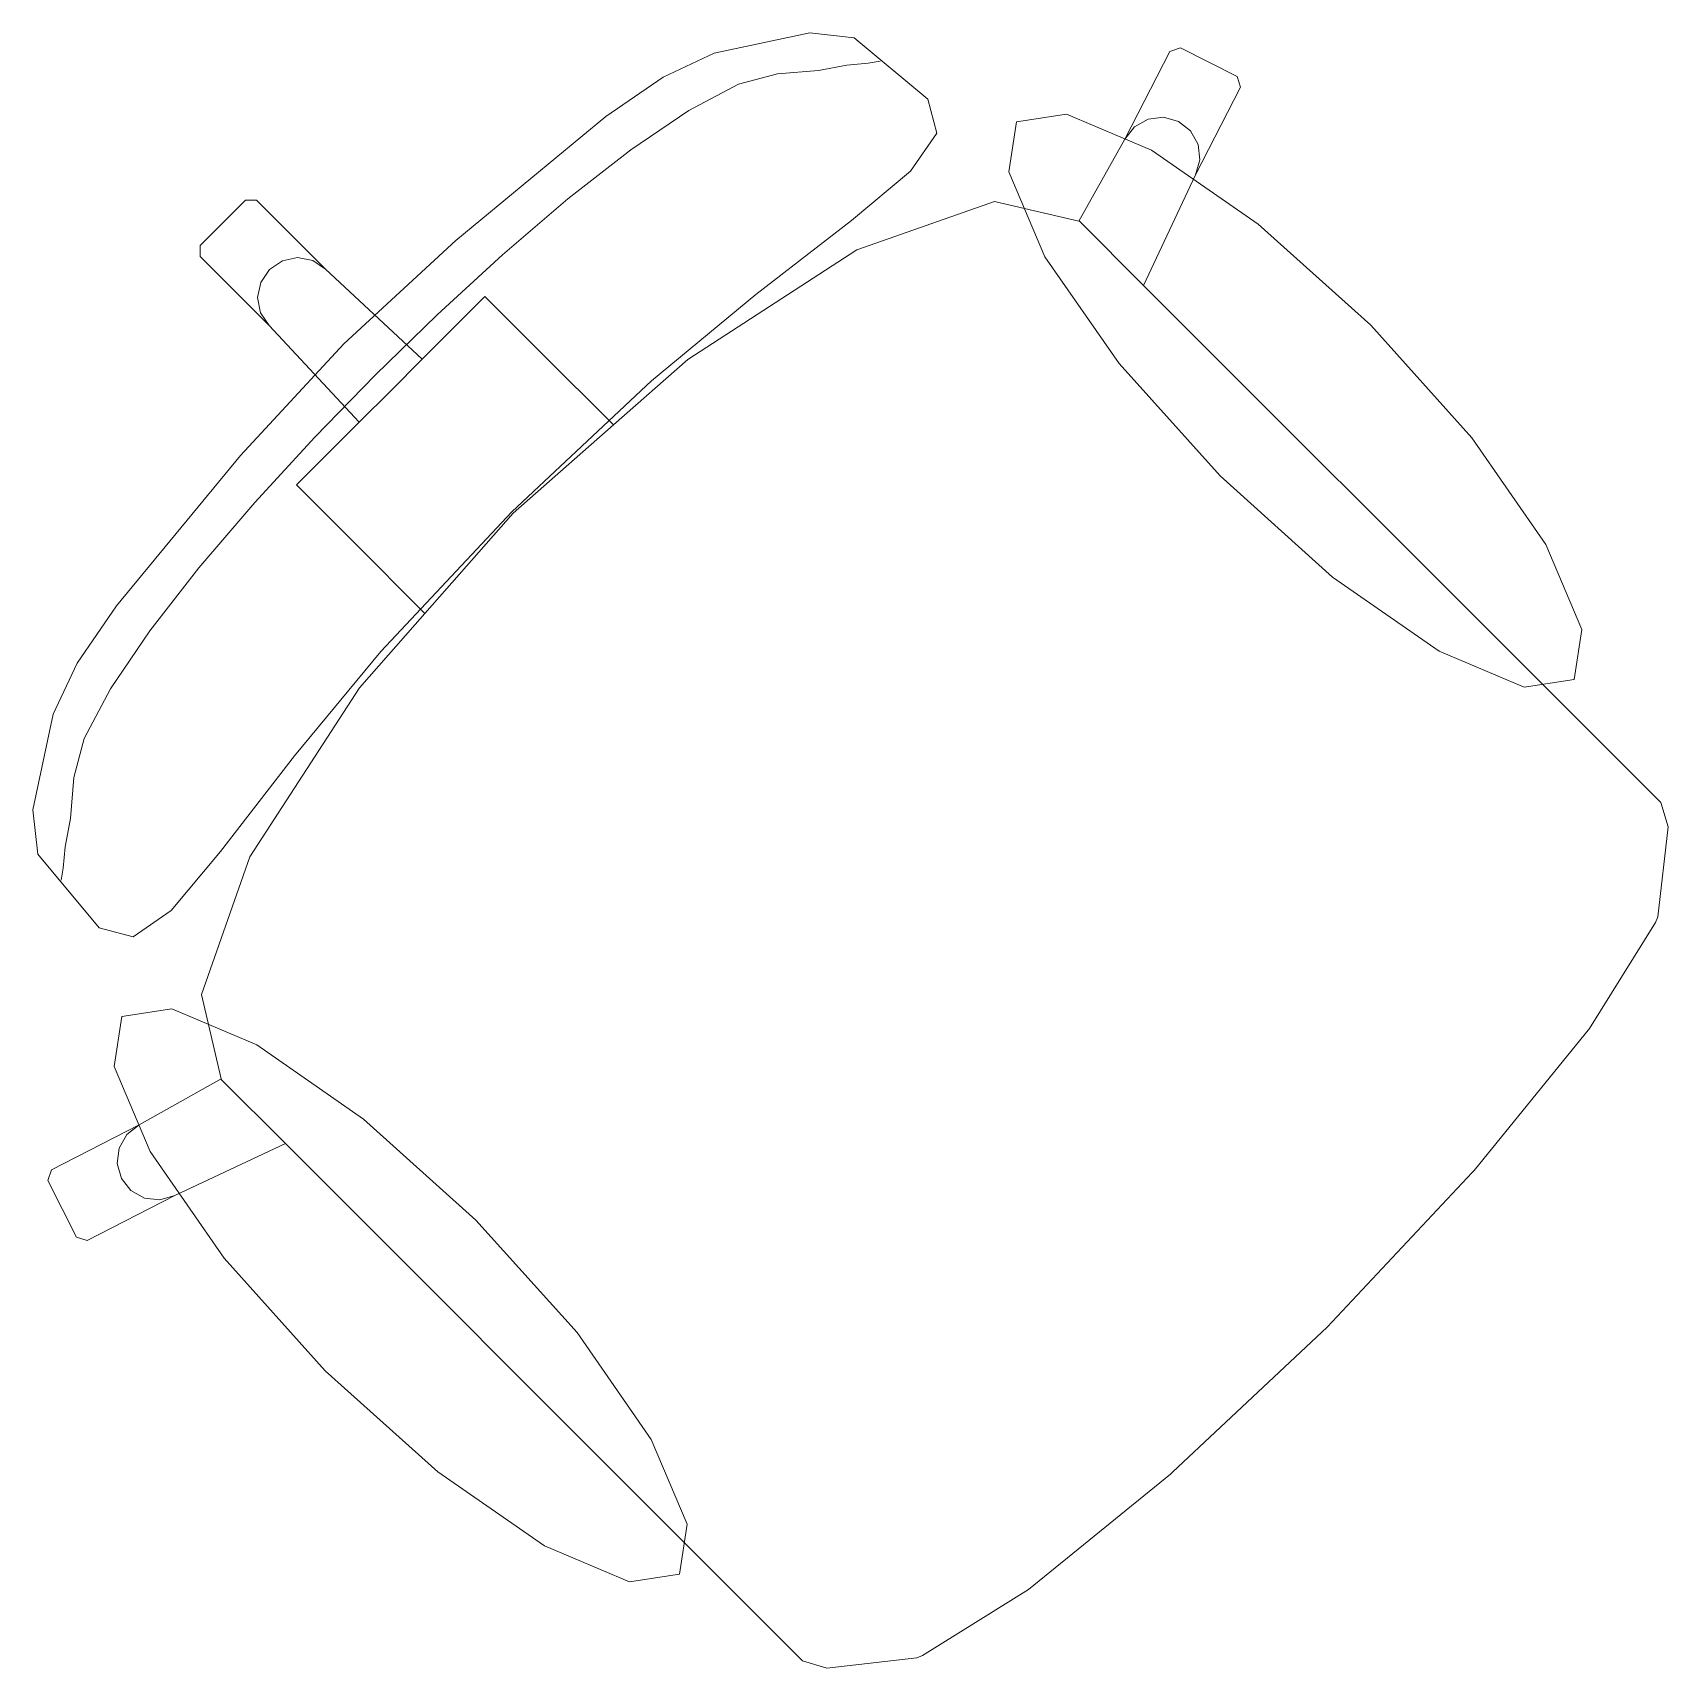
# Model space of a CAD drawing. Header units: inches. Extents: x -19 to 5698, y -728 to 92.
# Drawn here: x 219.909 to 220.527, y 11.598 to 12.216 of the extents above; entities that cross this region are included whole.
import ezdxf

# ---------------------------------------------------------------- set-up
doc = ezdxf.new("R2010")
doc.units = ezdxf.units.IN
doc.header["$MEASUREMENT"] = 0
doc.layers.add('Interior - Mobiliario', color=7, linetype='Continuous')

msp = doc.modelspace()

# ---------------------------------------------------------------- linework, layer by layer
at = {"layer": 'Interior - Mobiliario', "color": 175, "linetype": 'Continuous', "lineweight": 13}
for p, q in [((220.20266, 12.21569), (220.16653, 12.20794)), ((220.21944, 12.21382), (220.20266, 12.21569)), ((220.24729, 12.19064), (220.21944, 12.21382)), ((220.3427, 12.20997), (220.33865, 12.20864)), ((220.36407, 12.19916), (220.3427, 12.20997)), ((220.16653, 12.20794), (220.1473, 12.19896)), ((220.20592, 12.20136), (220.21666, 12.20339)), ((220.21666, 12.20339), (220.22472, 12.20417)), ((220.22472, 12.20417), (220.22923, 12.20498)), ((220.33865, 12.20864), (220.32167, 12.17554)), ((220.1473, 12.19896), (220.12561, 12.18406)), ((220.17576, 12.1963), (220.19052, 12.2002)), ((220.19052, 12.2002), (220.20592, 12.20136)), ((220.36537, 12.19512), (220.36407, 12.19916)), ((220.15693, 12.18634), (220.17576, 12.1963)), ((220.2507, 12.17772), (220.24729, 12.19064)), ((220.34839, 12.16202), (220.36537, 12.19512)), ((220.13509, 12.17149), (220.15693, 12.18634)), ((220.12561, 12.18406), (220.06891, 12.13723)), ((220.32532, 12.18016), (220.32167, 12.17554)), ((220.33045, 12.18305), (220.32532, 12.18016)), ((220.33628, 12.18376), (220.33045, 12.18305)), ((220.34191, 12.1822), (220.33628, 12.18376)), ((220.3465, 12.17859), (220.34191, 12.1822)), ((220.34934, 12.17349), (220.3465, 12.17859)), ((220.24068, 12.16338), (220.2507, 12.17772)), ((220.32167, 12.17554), (220.30436, 12.14453)), ((220.35001, 12.16767), (220.34934, 12.17349)), ((220.11128, 12.1529), (220.13509, 12.17149)), ((220.34839, 12.16202), (220.35001, 12.16767)), ((220.2184, 12.14477), (220.24068, 12.16338)), ((220.3288, 12.12025), (220.34839, 12.16202)), ((219.98945, 12.15245), (219.98091, 12.14391)), ((219.9937, 12.15247), (219.98945, 12.15245)), ((220.01979, 12.12638), (219.9937, 12.15247)), ((220.08654, 12.13175), (220.11128, 12.1529)), ((220.2724, 12.15197), (220.22045, 12.13365)), ((220.30436, 12.14453), (220.2724, 12.15197)), ((219.97237, 12.13537), (219.98091, 12.14391)), ((220.18224, 12.11685), (220.2184, 12.14477)), ((220.30458, 12.14448), (220.30436, 12.14453)), ((220.30458, 12.14448), (220.3288, 12.12025)), ((219.97235, 12.13112), (219.97237, 12.13537)), ((220.06891, 12.13723), (220.0267, 12.09812)), ((219.99844, 12.10503), (219.97235, 12.13112)), ((220.00343, 12.12956), (219.99854, 12.12628)), ((220.00918, 12.13073), (220.00343, 12.12956)), ((220.01493, 12.12962), (220.00918, 12.13073)), ((220.01979, 12.12638), (220.01493, 12.12962)), ((220.06191, 12.10918), (220.08654, 12.13175)), ((220.22045, 12.13365), (220.15662, 12.09229)), ((219.99526, 12.12139), (219.99854, 12.12628)), ((220.05631, 12.0924), (220.01979, 12.12638)), ((219.99409, 12.11564), (219.99526, 12.12139)), ((220.14293, 12.08414), (220.18224, 12.11685)), ((220.47666, 11.97239), (220.3288, 12.12025)), ((219.9952, 12.10989), (219.99409, 12.11564)), ((220.07995, 12.11603), (220.05631, 12.0924)), ((220.1011, 12.09488), (220.07995, 12.11603)), ((219.99844, 12.10503), (219.9952, 12.10989)), ((220.03242, 12.06851), (219.99844, 12.10503)), ((220.03844, 12.08638), (220.06191, 12.10918)), ((219.98759, 12.05592), (220.0267, 12.09812)), ((220.05631, 12.0924), (220.04437, 12.08045)), ((220.12847, 12.06751), (220.1011, 12.09488)), ((220.15662, 12.09229), (220.12847, 12.06751)), ((220.03844, 12.08638), (220.01564, 12.06291)), ((220.03242, 12.06851), (220.04437, 12.08045)), ((220.09016, 12.03466), (220.14293, 12.08414)), ((220.00879, 12.04487), (220.03242, 12.06851)), ((220.12847, 12.06751), (220.09063, 12.03419)), ((220.01564, 12.06291), (219.99307, 12.03828)), ((219.94076, 11.99921), (219.98759, 12.05592)), ((220.02994, 12.02372), (220.00879, 12.04487)), ((219.99307, 12.03828), (219.97192, 12.01354)), ((220.09016, 12.03466), (220.04068, 11.98189)), ((220.05731, 11.99635), (220.09063, 12.03419)), ((220.05731, 11.99635), (220.02994, 12.02372)), ((219.97192, 12.01354), (219.95333, 11.98973)), ((219.92586, 11.97752), (219.94076, 11.99921)), ((220.03254, 11.9682), (220.05731, 11.99635)), ((219.95333, 11.98973), (219.93848, 11.96789)), ((220.04068, 11.98189), (220.00797, 11.94258)), ((219.91688, 11.95829), (219.92586, 11.97752)), ((219.99117, 11.90437), (220.03254, 11.9682)), ((220.50218, 11.94688), (220.47666, 11.97239)), ((219.93848, 11.96789), (219.92852, 11.94906)), ((219.90913, 11.92216), (219.91688, 11.95829)), ((219.92852, 11.94906), (219.92462, 11.9343)), ((220.52412, 11.92494), (220.50218, 11.94688)), ((220.00797, 11.94258), (219.98005, 11.90642)), ((219.92462, 11.9343), (219.92346, 11.9189)), ((220.52699, 11.91564), (220.52412, 11.92494)), ((219.911, 11.90538), (219.90913, 11.92216)), ((219.92346, 11.9189), (219.92143, 11.90816)), ((220.523, 11.88172), (220.52699, 11.91564)), ((219.92143, 11.90816), (219.92065, 11.9001)), ((219.98005, 11.90642), (219.96144, 11.88414)), ((219.93419, 11.87754), (219.911, 11.90538)), ((219.92065, 11.9001), (219.91985, 11.89559)), ((219.97285, 11.85242), (219.99117, 11.90437)), ((219.96144, 11.88414), (219.9471, 11.87412)), ((220.52211, 11.8796), (220.523, 11.88172)), ((219.9471, 11.87412), (219.93419, 11.87754)), ((220.49719, 11.83955), (220.52211, 11.8796)), ((219.98029, 11.82046), (219.97285, 11.85242)), ((220.45362, 11.78589), (220.49719, 11.83955)), ((219.94928, 11.80315), (219.98029, 11.82046)), ((219.98034, 11.82024), (219.98029, 11.82046)), ((219.98034, 11.82024), (220.00457, 11.79602)), ((219.91618, 11.78617), (219.94928, 11.80315)), ((219.94466, 11.7995), (219.94928, 11.80315)), ((219.94177, 11.79437), (219.94466, 11.7995)), ((220.00457, 11.79602), (219.9628, 11.77643)), ((220.15243, 11.64816), (220.00457, 11.79602)), ((219.94106, 11.78854), (219.94177, 11.79437)), ((219.91485, 11.78212), (219.91618, 11.78617)), ((219.94262, 11.78291), (219.94106, 11.78854)), ((219.94623, 11.77832), (219.94262, 11.78291)), ((220.3981, 11.72672), (220.45294, 11.78506)), ((220.45294, 11.78506), (220.45362, 11.78589)), ((219.92566, 11.76075), (219.91485, 11.78212)), ((219.95133, 11.77548), (219.94623, 11.77832)), ((219.9628, 11.77643), (219.9297, 11.75945)), ((219.95715, 11.77482), (219.95133, 11.77548)), ((219.9628, 11.77643), (219.95715, 11.77482)), ((219.9297, 11.75945), (219.92566, 11.76075)), ((220.3981, 11.72672), (220.33976, 11.67188)), ((220.33976, 11.67188), (220.33893, 11.6712)), ((220.33893, 11.6712), (220.28527, 11.62763)), ((220.17794, 11.62264), (220.15243, 11.64816)), ((220.19988, 11.6007), (220.17794, 11.62264)), ((220.28527, 11.62763), (220.24522, 11.60271)), ((220.20918, 11.59783), (220.19988, 11.6007)), ((220.2431, 11.60182), (220.20918, 11.59783)), ((220.24522, 11.60271), (220.2431, 11.60182))]:
    msp.add_line(p, q, dxfattribs=at)
at = {"layer": 'Interior - Mobiliario', "color": 175, "linetype": 'Continuous', "lineweight": 13, "flags": 128}
for points in [[(220.41459, 12.10516), (220.3721, 12.14332), (220.33175, 12.17133), (220.29967, 12.18494), (220.28076, 12.18207), (220.27789, 12.16315), (220.2915, 12.13108), (220.31951, 12.09072), (220.35766, 12.04824), (220.40015, 12.01008), (220.4405, 11.98207), (220.47258, 11.96846), (220.49149, 11.97133), (220.49436, 11.99025), (220.48076, 12.02232), (220.45275, 12.06268)], [(220.01966, 11.71023), (219.9815, 11.75272), (219.95349, 11.79307), (219.93988, 11.82515), (219.94276, 11.84406), (219.96167, 11.84693), (219.99374, 11.83333), (220.0341, 11.80531), (220.07658, 11.76716), (220.11474, 11.72467), (220.14275, 11.68432), (220.15636, 11.65224), (220.15349, 11.63333), (220.13457, 11.63046), (220.1025, 11.64406), (220.06215, 11.67208)]]:
    msp.add_lwpolyline(points, close=True, dxfattribs=at)

doc.saveas('drawing.dxf')
